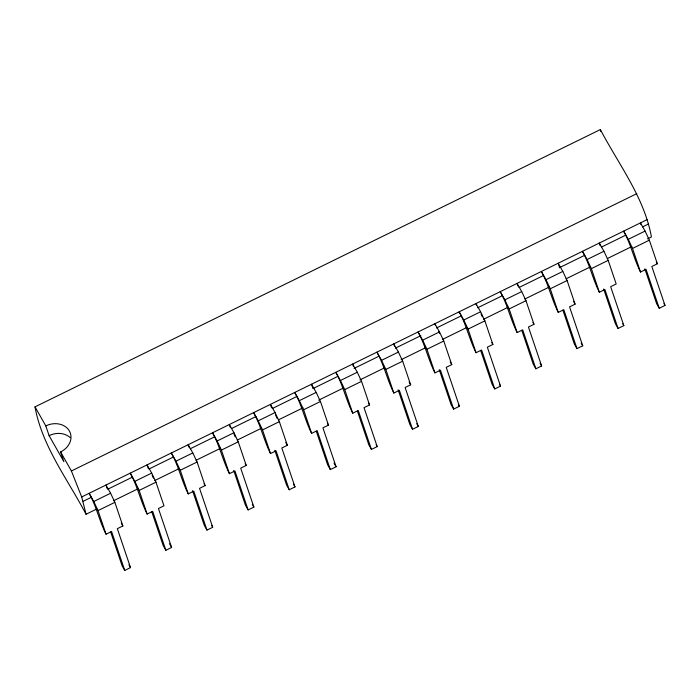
<?xml version="1.0" encoding="UTF-8"?>
<svg xmlns="http://www.w3.org/2000/svg" width="700" height="700" viewBox="0 0 700 700"><rect width="100%" height="100%" fill="white"/><g stroke="black" fill="none" stroke-linecap="round" stroke-linejoin="round"><path stroke-width="1.05" d="M96.845 508.961L86.047 514.255C67.743 479.351 42.175 446.504 35 406.875L600.364 129.561C618.678 164.465 644.245 197.312 651.42 236.941L647.491 238.866M86.047 514.255L81.69 496.956L71.4 470.977L636.773 193.664M81.69 496.956L647.062 219.643M83.16 501.296L91.009 497.446M107.695 489.265L132.239 477.225M148.925 469.044L173.46 457.004M190.146 448.823L214.69 436.783M231.376 428.601L255.911 416.561M272.598 408.38L297.132 396.349M312.839 388.64L337.382 376.609M354.069 368.419L378.604 356.387M395.29 348.197L420.814 335.685M436.511 327.976L461.055 315.945M477.741 307.755L502.276 295.724M518.962 287.543L543.506 275.502M559.204 267.803L584.727 255.281M601.414 247.1L624.969 235.541M642.635 226.879L648.524 223.991M124.749 570.439L111.571 531.501L106.032 534.214C99.382 521.062 96.373 506.222 89.119 493.316L93.765 501.498L110.6 493.238L114.87 502.346L122.867 525.962L117.329 528.675L130.506 567.613L124.749 570.439L122.115 565.801L110.67 531.983M165.856 550.27L152.679 511.341L147.14 514.054C140.49 500.894 137.48 486.054 130.226 473.156L134.873 481.338L151.699 473.077L155.977 482.186L163.975 505.794L158.436 508.515L171.614 547.444L165.856 550.27L163.222 545.633L151.778 511.823M206.964 530.11L193.786 491.173L188.248 493.894C181.597 480.734 178.588 465.894 171.334 452.988L175.98 461.169L192.806 452.918L197.085 462.017L205.082 485.634L199.544 488.346L212.721 527.284L206.964 530.11L204.33 525.472L192.535 490.639M248.124 509.924L234.946 470.986L229.407 473.699C222.758 460.548 219.748 445.707 212.494 432.801L217.14 440.983L233.966 432.723L238.245 441.831L246.243 465.448L240.704 468.16L253.881 507.097L248.124 509.924L245.49 505.286L233.695 470.444M289.231 489.755L276.054 450.826L270.515 453.539C263.865 440.387 260.855 425.547 253.601 412.641L258.248 420.822L275.074 412.562L279.352 421.671L287.35 445.287L281.811 448L294.989 486.938L289.231 489.755L286.598 485.117L274.803 450.284M330.339 469.595L317.152 430.658L311.623 433.379C304.973 420.219 301.963 405.379 294.7 392.473L299.355 400.654L316.181 392.402L320.46 401.502L328.449 425.119L322.919 427.84L336.096 466.769L330.339 469.595L327.705 464.957L316.26 431.148M371.438 449.435L358.26 410.498L352.73 413.21C346.071 400.059 343.07 385.219 335.808 372.312L340.454 380.494L357.289 372.243L361.567 381.342L369.556 404.959L364.026 407.671L377.204 446.609L371.438 449.435L368.804 444.797L357.359 410.988M412.545 429.275L399.368 390.338L393.838 393.05C387.179 379.899 384.178 365.059 376.915 352.152L381.561 360.334L398.396 352.074L402.675 361.183L410.664 384.799L405.125 387.511L418.311 426.449L412.545 429.275L409.911 424.637L398.125 389.795M453.653 409.106L440.475 370.178L434.936 372.89C428.286 359.73 425.276 344.89 418.023 331.984L422.669 340.174L439.504 331.914L443.774 341.023L451.771 364.63L446.233 367.351L459.41 406.28L453.653 409.106L451.019 404.469L439.224 369.635M494.76 388.946L481.582 350.009L476.044 352.73C469.394 339.57 466.384 324.73 459.13 311.824L463.776 320.005L480.602 311.754L484.881 320.854L492.879 344.47L487.34 347.183L500.517 386.12L494.76 388.946L492.126 384.309L480.681 350.499M535.867 368.786L522.69 329.849L517.151 332.561C510.501 319.41 507.491 304.57 500.238 291.664L504.884 299.845L521.71 291.585L525.989 300.694L533.986 324.31L528.447 327.023L541.625 365.96L535.867 368.786L533.234 364.149L521.789 330.33M576.975 348.618L563.789 309.689L558.259 312.401C551.609 299.25 548.599 284.41 541.345 271.504L545.991 279.685L562.817 271.425L567.096 280.534L575.085 304.15L569.555 306.863L582.733 345.8L576.975 348.618L574.341 343.98L562.896 310.17M618.074 328.457L604.896 289.52L599.366 292.241C592.707 279.081 589.706 264.241 582.444 251.335L587.09 259.516L603.925 251.265L608.204 260.365L616.192 283.981L610.663 286.703L623.84 325.631L618.074 328.457L615.44 323.82L603.654 288.986M659.242 308.271L646.056 269.334L640.526 272.046C633.876 258.895 630.866 244.055 623.613 231.149L628.259 239.33L645.085 231.079L649.364 240.179L657.352 263.795L651.822 266.507L665 305.445L659.242 308.271L656.609 303.634L644.814 268.791M113.531 500.771L138.075 488.74M154.761 480.55L179.296 468.519M195.982 460.329L220.518 448.298M237.204 440.108L261.748 428.076M278.434 419.886L302.969 407.855M318.675 400.146L343.21 388.115M359.896 379.934L384.44 367.894M401.126 359.713L425.661 347.672M442.348 339.491L466.891 327.451M483.577 319.27L508.113 307.23M524.799 299.049L549.334 287.009M566.02 278.828L590.564 266.787M607.25 258.606L631.785 246.566M106.032 534.214L98.044 510.597L114.87 502.346M147.14 514.054L139.151 490.438L155.977 482.186M188.248 493.894L180.259 470.278L197.085 462.017M229.407 473.699L221.419 450.091L238.245 441.831M270.515 453.539L262.526 429.922L279.352 421.671M311.623 433.379L303.625 409.762L320.46 401.502M352.73 413.21L344.733 389.602L361.567 381.342M393.838 393.05L385.84 369.434L402.675 361.183M434.936 372.89L426.947 349.274L443.774 341.023M476.044 352.73L468.055 329.114L484.881 320.854M517.151 332.561L509.162 308.954L525.989 300.694M558.259 312.401L550.261 288.785L567.096 280.534M599.366 292.241L591.369 268.625L608.204 260.365M640.526 272.046L632.529 248.439L649.364 240.179M645.085 231.079L640.439 222.889L641.025 224.621M656.303 261.94L657.352 263.795M663.95 303.59L665 305.445M603.925 251.265L599.279 243.084L600.154 245.682M622.781 323.776L623.84 325.631M562.817 271.425L558.171 263.244L559.344 266.709M573.51 301.359L575.085 304.15M581.149 343.009L582.733 345.8M521.71 291.585L517.064 283.404L517.947 286.002M532.928 322.455L533.986 324.31M540.05 363.178L541.625 365.96M480.602 311.754L475.956 303.572L476.543 305.305M491.82 342.615L492.879 344.47M499.468 384.265L500.517 386.12M439.504 331.914L434.858 323.733L435.444 325.465M438.524 331.59L439.521 333.349M450.188 361.848L451.771 364.63M458.36 404.425L459.41 406.28M398.396 352.074L393.75 343.892L394.625 346.491M409.08 382.016L410.664 384.799M416.727 423.666L418.311 426.449M357.289 372.243L352.642 364.061L353.517 366.66M368.506 403.104L369.556 404.959M376.145 444.754L377.204 446.609M316.181 392.402L311.535 384.221L312.707 387.686M327.399 423.264L328.449 425.119M333.988 463.059L336.096 466.769M275.074 412.562L270.428 404.381L271.6 407.846M285.766 442.496L287.35 445.287M293.414 484.146L294.989 486.938M233.966 432.723L229.32 424.541L230.204 427.14M245.184 463.593L246.243 465.448M252.306 504.315L253.881 507.097M192.806 452.918L188.16 444.736L189.044 447.335M204.024 483.779L205.082 485.634M211.671 525.429L212.721 527.284M151.699 473.077L147.053 464.896L148.225 468.361M169.505 543.734L171.614 547.444M110.6 493.238L105.954 485.056L107.126 488.521M121.284 523.18L122.867 525.962M128.931 564.83L130.506 567.613M35 406.875L45.806 425.898L49.096 435.627L63.892 461.685L60.603 451.955A18.095 14.893 -18.7 0 0 69.388 430.99A18.095 14.893 -18.7 0 0 45.806 425.898M60.603 451.955L71.4 470.977M628.259 239.33L632.529 248.439M587.09 259.516L591.369 268.625M545.991 279.685L550.261 288.785M504.884 299.845L509.162 308.954M481.049 314.099L482.335 316.829M463.776 320.005L468.055 329.114M422.669 340.174L426.947 349.274M381.561 360.334L385.84 369.434M340.454 380.494L344.733 389.602M299.355 400.654L303.625 409.762M275.52 414.908L277.235 418.547M258.248 420.822L262.526 429.922M233.984 434.158L235.27 436.887M217.14 440.983L221.419 450.091M175.98 461.169L180.259 470.278M152.145 475.423L153.431 478.153M134.873 481.338L139.151 490.438M93.765 501.498L98.044 510.597M600.364 129.561L600.81 131.556M49.096 435.627A18.095 14.893 -18.7 0 1 70.21 437.623"/></g></svg>
